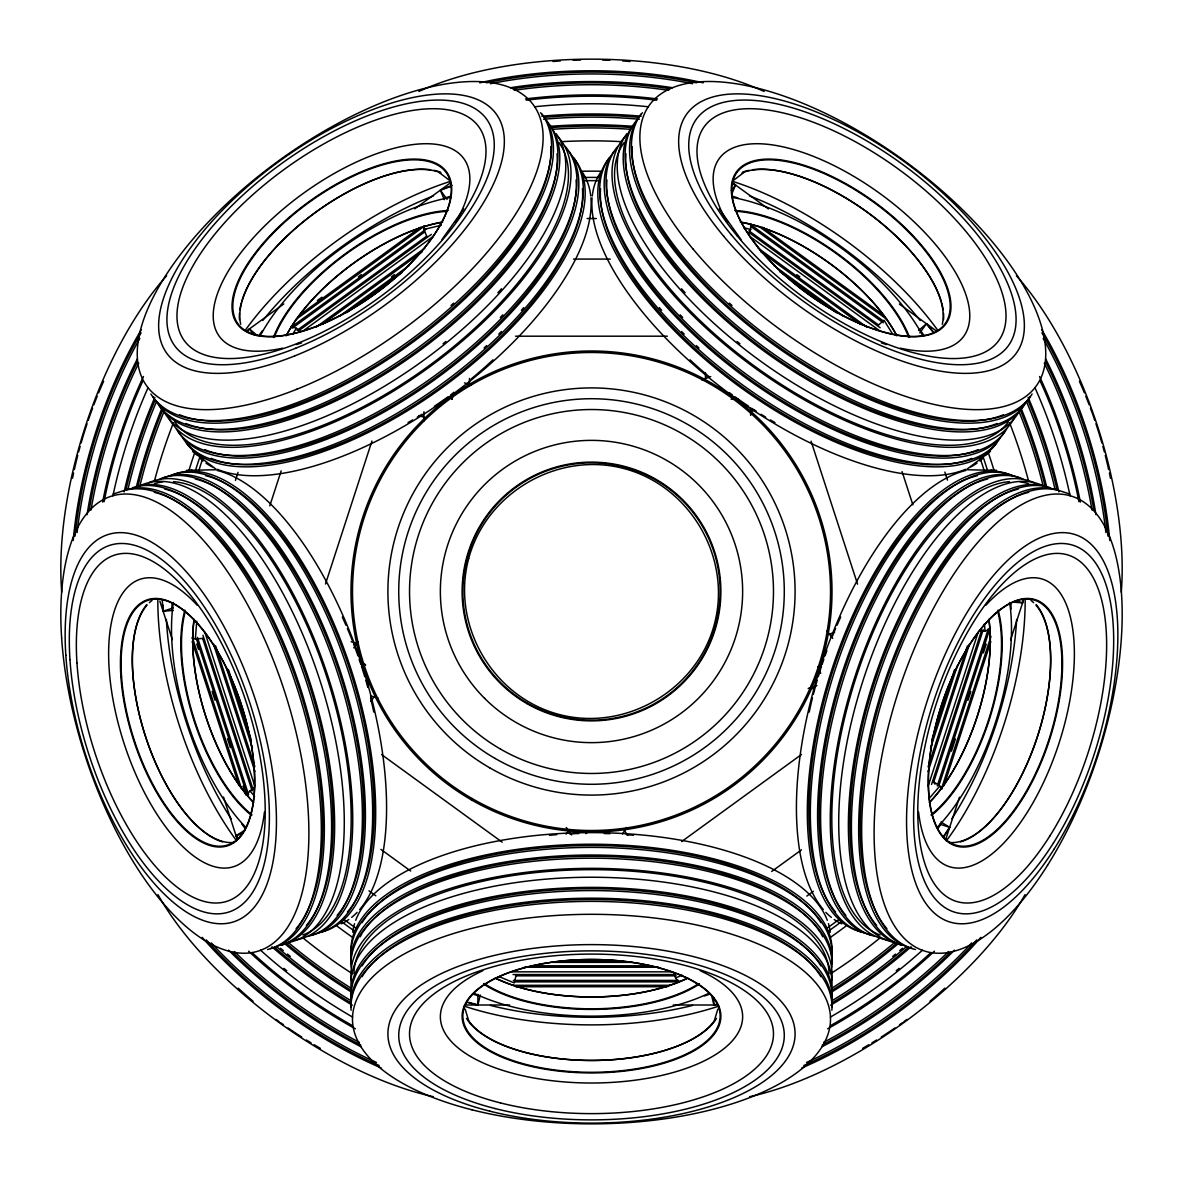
<?xml version="1.0" encoding="UTF-8"?>
<svg xmlns="http://www.w3.org/2000/svg" width="1183" height="1183" viewBox="0 0 1183 1183"><rect width="100%" height="100%" fill="white"/><g stroke="black" fill="none" stroke-linecap="round" stroke-linejoin="round"><path stroke-width="1.5" d="M1014.068 602.206L1022.585 602.886L1022.689 599.84M203.062 638.391L195.372 638.983L196.762 621.164M426.871 236.57L423.928 229.443L423.928 225.746M368.09 687.205L368.623 683.641M480.268 995.021L477.888 1005.003L467.374 1002.489M451.936 399.292L453.4 394.028M451.743 399.307L453.71 392.298M714.428 1020.411L717.8 1009.188M235.432 480.416L238.049 472.372M269.783 505.91L281.155 470.893M325.488 584.018L371.95 441.037M931.686 739.996L954.518 669.755M930.503 748.277L957.298 665.852M928.093 766.88L967.413 645.859M928.049 771.612L969.602 643.729M928.211 785.97L978.193 632.166M931.553 784.506L981.713 630.125M933.683 782.14L983.206 629.711M937.247 786L988.367 628.661M942.052 788.898L938.977 785.32L989.417 630.066M951.428 751.19L955.42 738.902M967.96 700.306L970.814 691.537M983.354 652.927L986.208 644.158M941.638 788.292L990.999 636.35M943.99 785.66L990.792 641.644M945.809 839.191L959.457 797.209M1010.607 639.766L1023.679 599.53M748.765 234.663L750.658 229.443L750.658 223.912M731.612 194.515L735.53 185.021L732.233 183.661M701.741 379.876L710.687 376.578M292.571 334.39L296.341 328.253L300.733 331.654M944.019 836.558L949.668 827.331L940.899 821.978M943.442 836.558L949.668 827.331L939.613 824.078M441.998 239.498L463.751 208.873M246.67 795.346L249.924 790.865L254.522 787.745M353.835 647.855L358.153 641.911M731.405 190.7L735.53 185.021L732.676 184.001M370.826 701.342L374.065 696.876M919.797 332.941L926.466 323.743L933.491 331.965M566.066 834.119L569.304 829.667M622.48 833.956L626.694 827.494M247.572 331.314L249.436 328.904L257.243 335.573M929.454 798.17L939.894 785.911M516.054 975.413L514.25 982.91L499.389 976.774M918.673 330.427L926.466 323.743L932.293 331.21M585.881 833.66L588.735 831.398M733.49 180.363L744.166 172.245M990.422 451.418L967.102 469.089M246.582 330.974L283.787 303.942M414.73 208.799L450.442 182.862M317.458 300.467L321.924 297.214M299.447 315.151L420.453 227.225M296.149 319.321L423.898 226.5M358.36 276.778L361.333 274.604M292.245 326.404L425.924 229.28M292.275 328.164L424.623 232.001M297.066 330.353L426.723 236.142M298.515 330.885L431.337 234.382M304.046 330.234L433.407 236.26M316.305 326.996L425.096 247.957M322.308 324.408L422.272 251.787M391.44 276.837L394.427 274.678M339.27 316.349L409.392 265.391M346.796 312.652L402.072 272.489M681.674 841.557L801.512 754.488M771.686 871.487L801.468 849.852M806.821 896.078L813.386 891.302M244.807 830.318L236.053 835.686L237.916 838.732M377.924 697.911L370.486 695.885M452.01 185.347L440.357 190.182L444.305 199.661M673.999 972.633L675.552 977.971L682.207 975.206M450.827 186.382L440.357 190.182L447.041 199.38M113.154 494.05L122.204 491.108A240.504 105.42 72 0 1 297.983 690.976A240.504 105.42 72 0 1 267.55 949.505M751.19 411.3L754.68 410.161M173.162 607.958L163.121 611.227L162.263 600.461M829.357 634.058L834.592 632.343M242.722 833.512L236.053 835.686L237.768 838.2M808.166 688.447L816.891 685.608M979.465 630.805L985.025 630.983L990.289 629.267M711.9 996.692L713.896 1005.003L716.809 1004.16M423.928 229.443L441.303 225.243M878.185 325.251L884.056 320.238L892.485 333.946M173.354 610.398L163.121 611.227L162.929 605.09M967.31 469.755L996.574 470.346M733.002 399.292L736.625 399.129M731.109 399.189L738.384 398.893M186.426 470.346L215.69 469.755M587.108 218.53L596.336 218.53M573.489 259.077L610.295 259.077M515.566 336.194L667.375 336.194M560.934 960.936L621.874 960.936M552.683 962.37L631.988 962.37M532.409 965.801L650.443 965.801M524.202 967.236L658.665 967.236M512.431 971.835L670.48 971.835M513.023 974.555L675.345 974.555M515.921 975.842L676.203 975.842M513.363 980.426L678.791 980.426M514.368 981.86L677.785 981.86M512.535 985.306L670.465 985.306M515.773 986.74L667.197 986.74M465.422 1005.003L509.562 1005.003M673.26 1005.003L717.416 1005.003M826.828 630.953L832.743 638.45M743.649 227.757L750.658 229.443M468.793 1002.4L477.888 1005.003L477.888 994.445M1069.846 494.05L1060.796 491.108A240.504 105.42 -72 0 0 885.017 690.976A240.504 105.42 -72 0 0 915.45 949.505M291.077 326.538L296.341 328.253M464.461 382.878L471.455 385.155M1015.916 600.713L1022.585 602.886M418.841 415.558L424.076 417.274M351.159 641.718L358.138 643.996M191.868 637.844L195.372 638.983M215.898 469.089L192.578 451.418M361.022 661.829L365.562 664.831M359.469 660.986L365.517 665.023M938.977 785.32L933.18 781.519L934.999 784.196M732.691 182.951L768.403 208.903M899.346 304.046L936.552 331.077M762.577 227.254L883.583 315.166M759.087 226.485L886.851 319.321M751.146 224.962L883.346 321.022M750.968 226.618L883.317 322.782M748.883 230.774L878.555 324.985M748.824 232.326L880.152 327.735M749.667 236.304L879.013 330.279M796.824 274.648L799.797 276.807M758.022 248.046L866.799 327.085M760.846 251.875L860.81 324.497M773.756 265.495L843.878 316.452M779.597 271.513L836.366 312.756M381.547 754.532L502.184 842.178M380.896 849.379L410.678 871.028M368.978 890.843L375.824 895.812M438.834 172.245L449.51 180.363M249.924 790.865L254.611 796.336M811.154 686.199L814.392 690.65M624.535 830.865L627.774 835.316M249.436 328.904L253.561 334.582M566.258 827.523L571.655 834.947M675.552 977.971L678.805 982.437M719.249 208.873L741.002 239.498M818.03 666.68L819.301 670.081M818.163 666.547L820.691 673.378M944.862 472.076L947.465 480.121M902.082 471.633L912.892 504.904M811.094 441.2L857.557 584.18M228.423 669.563L251.24 739.804M226.219 667.434L252.437 748.114M215.543 645.711L254.863 766.732M213.354 643.611L254.907 771.493M204.792 632.077L254.759 785.896M202.944 635.227L253.103 789.608M202.618 638.391L252.142 790.821M197.457 637.371L248.578 794.71M196.408 638.776L246.907 794.192M196.762 644.04L198.478 649.304M212.156 691.419L215.01 700.188M227.55 738.784L230.389 747.567M242.944 786.163L245.783 794.932M192.563 638.095L241.376 788.292M192.208 641.615L238.996 785.63M159.838 601.127L172.348 639.604M223.498 797.046L237.132 839.028M465.2 1009.188L468.572 1020.411M984.448 623.796L985.025 630.983M750.658 408.046L750.658 415.396M713.896 997.994L713.896 1005.003M705.467 372.926L705.467 378.442M469.459 378.442L469.459 385.776M423.928 411.728L423.928 420.911M173.339 474.634A240.504 105.42 72 0 1 351.144 669.593A240.504 105.42 72 0 1 321.894 931.834M231.129 818.769A202.042 88.562 72 0 1 166.374 619.463M170.322 475.61A240.504 105.42 72 0 1 348.127 670.584A240.504 105.42 72 0 1 318.878 932.825M205.605 475.655A237.517 104.119 72 0 1 349.902 670.007A237.517 104.119 72 0 1 347.403 912.034M253.694 802.488A128.651 56.4 72 0 1 194.204 619.36M252.63 801.571A129.376 56.71 72 0 1 193.864 620.735M188.689 471.071A239.01 104.769 72 0 1 191.971 470.139M216.992 470.435A239.01 104.769 72 0 1 362.19 665.999A239.01 104.769 72 0 1 359.676 909.564M357.118 912.374A239.01 104.769 72 0 1 351.662 917.372M348.778 919.516A239.01 104.769 72 0 1 341.177 923.834M135.498 486.79A240.504 105.42 72 0 1 311.277 686.658A240.504 105.42 72 0 1 280.829 945.187M164.541 488.993A237.517 104.119 72 0 1 308.837 683.345A237.517 104.119 72 0 1 306.338 925.387M236.556 840.758A210.678 92.348 72 0 1 157.827 600.358M245.058 828.381A192.785 84.511 72 0 1 241.776 823.871M171.979 609.068A192.785 84.511 72 0 1 171.993 603.493M163.077 477.962A240.504 105.42 72 0 1 340.881 672.935A240.504 105.42 72 0 1 311.632 935.176M195.343 478.997A237.517 104.119 72 0 1 339.639 673.334A237.517 104.119 72 0 1 337.14 915.376M160.06 478.938A240.504 105.42 72 0 1 337.865 673.911A240.504 105.42 72 0 1 308.615 936.152M148.807 482.768A240.504 105.42 72 0 1 328.194 677.046A240.504 105.42 72 0 1 297.273 939.672M154.529 483.743A237.517 104.119 72 0 1 162.84 481.865M173.472 481.629A237.517 104.119 72 0 1 332.63 696.062A237.517 104.119 72 0 1 302.922 934.969M141.945 484.838A240.504 105.42 72 0 1 320.342 681.674A240.504 105.42 72 0 1 288.815 942.422M245.428 827.006A158.004 69.265 72 0 1 173.354 602.487M251.595 815.457A129.376 56.71 72 0 1 184.873 610.117M132.481 487.766A240.504 105.42 72 0 1 307.062 683.922A240.504 105.42 72 0 1 281.11 945.232M264.415 812.07A151.128 66.248 72 0 1 175.084 838.525A151.128 66.248 72 0 1 109.413 636.424A151.128 66.248 72 0 1 197.236 605.312M125.221 490.132A240.504 105.42 72 0 1 301 690A240.504 105.42 72 0 1 270.567 948.515M251.875 814.732A128.651 56.4 72 0 1 185.08 612.202M234.086 842.4A128.651 56.4 72 0 1 149.176 747.02A128.651 56.4 72 0 1 146.855 605.312M149.339 602.694A128.651 56.4 72 0 1 152.03 600.446M222.611 841.882A129.376 56.71 72 0 1 207.099 834.207M205.768 833.261A129.376 56.71 72 0 1 140.422 718.968A129.376 56.71 72 0 1 146.869 604.572M154.278 492.335A237.517 104.119 72 0 1 298.574 686.672A237.517 104.119 72 0 1 296.075 928.714M342.316 617.068A203.58 89.243 72 0 1 345.954 625.201M347.388 628.528A203.58 89.243 72 0 1 352.223 640.343M353.54 643.774A203.58 89.243 72 0 1 357.976 655.855M359.174 659.315A203.58 89.243 72 0 1 360.919 664.506M361.495 666.236A203.58 89.243 72 0 1 364.748 676.706M365.798 680.225A203.58 89.243 72 0 1 367.78 687.308M370.56 697.955A203.58 89.243 72 0 1 373.798 712.062M572.291 156.393A240.504 105.42 -36 0 1 447.677 383.573A240.504 105.42 -36 0 1 186.411 443.107M262.789 320.504A202.042 88.562 -36 0 1 433.54 195.831M573.681 157.812A240.504 105.42 -36 0 1 437.917 386.752A240.504 105.42 -36 0 1 182.64 437.695M582.435 188.703A237.517 104.119 -36 0 1 442.176 385.983A237.517 104.119 -36 0 1 211.21 458.398M286.449 335.425A128.651 56.4 -36 0 1 442.235 222.256M286.079 335.839A129.376 56.71 -36 0 1 442.723 222.02M581.563 171.195A239.01 104.769 -36 0 1 590.731 196.023M590.909 197.916A239.01 104.769 -36 0 1 449.777 396.438A239.01 104.769 -36 0 1 217.361 469.311M212.23 466.901A239.01 104.769 -36 0 1 205.975 463.085M203.136 460.926A239.01 104.769 -36 0 1 200.504 458.605M196.94 454.834A239.01 104.769 -36 0 1 194.84 452.157M550.169 125.457A240.504 105.42 -36 0 1 414.405 354.397A240.504 105.42 -36 0 1 159.128 405.325M557.045 153.76A237.517 104.119 -36 0 1 416.8 351.055A237.517 104.119 -36 0 1 185.835 423.47M245.857 329.436A210.678 92.348 -36 0 1 449.067 181.783M259.166 335.218A192.785 84.511 -36 0 1 262.419 330.693M445.148 197.945A192.785 84.511 -36 0 1 450.457 196.23M523.699 307.624A237.517 104.119 -36 0 1 521.392 310.271M501.429 331.491A237.517 104.119 -36 0 1 498.782 334.109M486.671 345.599A237.517 104.119 -36 0 1 484.054 347.979M569.2 151.661A240.504 105.42 -36 0 1 433.436 380.586A240.504 105.42 -36 0 1 178.16 431.529M576.077 179.964A237.517 104.119 -36 0 1 435.832 377.244A237.517 104.119 -36 0 1 204.866 449.673M565.223 146.396A240.504 105.42 -36 0 1 434.738 375.736A240.504 105.42 -36 0 1 176.297 428.956M558.11 136.873A240.504 105.42 -36 0 1 428.764 367.514A240.504 105.42 -36 0 1 169.435 419.255M558.953 142.625A237.517 104.119 -36 0 1 427.995 366.464A237.517 104.119 -36 0 1 174.64 421.828M556.143 133.679A240.504 105.42 -36 0 1 420.379 362.619A240.504 105.42 -36 0 1 165.102 413.547M260.571 335.144A158.004 69.265 -36 0 1 449.954 197.546M273.465 337.436A129.376 56.71 -36 0 1 448.15 210.53M546.191 120.193A240.504 105.42 -36 0 1 415.706 349.547A240.504 105.42 -36 0 1 157.265 402.767M282.619 348.172A151.128 66.248 -36 0 1 227.55 272.371A151.128 66.248 -36 0 1 400.46 146.751A151.128 66.248 -36 0 1 455.529 222.552M301.547 342.907A151.128 66.248 -36 0 1 296.238 344.608M540.572 112.725A240.504 105.42 -36 0 1 412.808 342.212A240.504 105.42 -36 0 1 152.784 396.601M541.962 114.16A240.504 105.42 -36 0 1 406.198 343.085A240.504 105.42 -36 0 1 150.921 394.028M274.249 337.48A128.651 56.4 -36 0 1 446.213 211.373M240.741 324.275A128.651 56.4 -36 0 1 311.366 215.439A128.651 56.4 -36 0 1 440.963 172.881M239.469 319.573A129.376 56.71 -36 0 1 239.484 313.229M239.853 309.828A129.376 56.71 -36 0 1 241.362 302.73M241.879 300.911A129.376 56.71 -36 0 1 320.874 208.548A129.376 56.71 -36 0 1 430.538 169.761M433.984 170.352A129.376 56.71 -36 0 1 440.239 172.112M502.849 314.841A237.517 104.119 -36 0 1 500.291 317.488M501.488 288.785A237.517 104.119 -36 0 1 497.88 292.778M445.917 341.488A237.517 104.119 -36 0 1 443.063 343.78M550.82 146.648A237.517 104.119 -36 0 1 409.141 343.262A237.517 104.119 -36 0 1 179.491 414.73M453.636 303.129A237.517 104.119 -36 0 1 451.004 305.51M492.971 359.824A203.58 89.243 -36 0 1 471.1 379.018M453.754 392.593A203.58 89.243 -36 0 1 450.812 394.767M447.869 396.911A203.58 89.243 -36 0 1 434.324 406.316M421.976 414.272A203.58 89.243 -36 0 1 417.318 417.126M412.66 419.906A203.58 89.243 -36 0 1 408.017 422.597M351.129 953.084A240.504 105.42 0 0 1 591.5 844.233A240.504 105.42 0 0 1 831.871 953.084M692.513 1005.432A202.042 88.562 0 0 1 490.487 1005.432M351.129 956.248A240.504 105.42 0 0 1 591.5 847.398A240.504 105.42 0 0 1 831.871 956.248M362.072 922.71A237.517 104.119 0 0 1 591.5 845.534A237.517 104.119 0 0 1 820.928 922.71M687.781 977.971A128.651 56.4 0 0 1 495.219 977.971M686.569 978.711A129.376 56.71 0 0 1 496.431 978.711M352.785 932.263A239.01 104.769 0 0 1 354.545 923.701M355.699 920.3A239.01 104.769 0 0 1 591.5 832.61A239.01 104.769 0 0 1 827.301 920.3M828.455 923.701A239.01 104.769 0 0 1 830.215 932.263M351.129 996.249A240.504 105.42 0 0 1 591.5 887.398A240.504 105.42 0 0 1 831.871 996.249M362.072 965.89A237.517 104.119 0 0 1 591.5 888.714A237.517 104.119 0 0 1 820.928 965.89M718.865 1006.097A210.678 92.348 0 0 1 464.135 1006.097M709.726 994.178A192.785 84.511 0 0 1 704.432 995.923M478.568 995.923A192.785 84.511 0 0 1 473.274 994.178M351.129 963.864A240.504 105.42 0 0 1 591.5 855.028A240.504 105.42 0 0 1 831.871 963.864M360.209 936.773A237.517 104.119 0 0 1 362.072 933.505M362.944 932.13A237.517 104.119 0 0 1 591.5 856.329A237.517 104.119 0 0 1 820.056 932.13M820.928 933.505A237.517 104.119 0 0 1 822.791 936.773M351.129 967.043A240.504 105.42 0 0 1 591.5 858.193A240.504 105.42 0 0 1 831.871 967.043M351.514 980.648A240.504 105.42 0 0 1 591.5 868.352A240.504 105.42 0 0 1 831.486 980.648M353.983 973.786A237.517 104.119 0 0 1 591.5 869.668A237.517 104.119 0 0 1 829.017 973.786M351.129 986.09A240.504 105.42 0 0 1 591.5 877.239A240.504 105.42 0 0 1 831.871 986.09M708.543 993.409A158.004 69.265 0 0 1 474.457 993.409M699.449 983.975A129.376 56.71 0 0 1 483.551 983.975M351.129 999.428A240.504 105.42 0 0 1 591.5 890.577A240.504 105.42 0 0 1 831.871 999.428M700.203 970.725A151.128 66.248 0 0 1 697.748 1063.872A151.128 66.248 0 0 1 485.252 1063.872A151.128 66.248 0 0 1 482.797 970.725M351.129 1007.044A240.504 105.42 0 0 1 591.5 898.193A240.504 105.42 0 0 1 831.871 1007.044M351.129 1010.223A240.504 105.42 0 0 1 591.5 901.372A240.504 105.42 0 0 1 831.871 1010.223M698.857 983.487A128.651 56.4 0 0 1 484.143 983.487M714.946 1019.923A128.651 56.4 0 0 1 591.5 1060.456A128.651 56.4 0 0 1 468.054 1019.923M716.469 1018.415A129.376 56.71 0 0 1 591.5 1060.441A129.376 56.71 0 0 1 466.531 1018.415M362.072 976.685A237.517 104.119 0 0 1 591.5 899.509A237.517 104.119 0 0 1 820.928 976.685M549.474 835.272A203.58 89.243 0 0 1 556.705 834.666M569.511 833.867A203.58 89.243 0 0 1 578.694 833.527M604.306 833.527A203.58 89.243 0 0 1 609.807 833.704M626.295 834.666A203.58 89.243 0 0 1 633.526 835.272M996.589 443.107A240.504 105.42 36 0 1 735.323 383.573A240.504 105.42 36 0 1 610.709 156.393M749.46 195.831A202.042 88.562 36 0 1 920.211 320.504M1000.36 437.695A240.504 105.42 36 0 1 745.083 386.752A240.504 105.42 36 0 1 609.319 157.812M971.79 458.398A237.517 104.119 36 0 1 740.824 385.983A237.517 104.119 36 0 1 600.565 188.703M740.765 222.256A128.651 56.4 36 0 1 896.551 335.425M740.277 222.02A129.376 56.71 36 0 1 896.921 335.839M988.16 452.157A239.01 104.769 36 0 1 986.06 454.834M982.496 458.605A239.01 104.769 36 0 1 979.864 460.926M977.025 463.085A239.01 104.769 36 0 1 970.77 466.901M965.639 469.311A239.01 104.769 36 0 1 733.223 396.438A239.01 104.769 36 0 1 592.091 197.916M592.269 196.023A239.01 104.769 36 0 1 601.437 171.195M1023.872 405.325A240.504 105.42 36 0 1 768.595 354.397A240.504 105.42 36 0 1 632.831 125.457M997.165 423.47A237.517 104.119 36 0 1 766.2 351.055A237.517 104.119 36 0 1 625.955 153.76M733.933 181.783A210.678 92.348 36 0 1 937.143 329.436M732.543 196.23A192.785 84.511 36 0 1 737.852 197.945M920.581 330.693A192.785 84.511 36 0 1 923.834 335.218M698.946 347.979A237.517 104.119 36 0 1 696.329 345.599M684.218 334.109A237.517 104.119 36 0 1 681.571 331.491M661.608 310.271A237.517 104.119 36 0 1 659.301 307.624M1004.84 431.529A240.504 105.42 36 0 1 749.564 380.586A240.504 105.42 36 0 1 613.8 151.661M978.134 449.673A237.517 104.119 36 0 1 747.168 377.244A237.517 104.119 36 0 1 606.923 179.964M1006.703 428.956A240.504 105.42 36 0 1 748.262 375.736A240.504 105.42 36 0 1 617.777 146.396M1013.565 419.255A240.504 105.42 36 0 1 754.236 367.514A240.504 105.42 36 0 1 624.89 136.873M1008.36 421.828A237.517 104.119 36 0 1 755.005 366.464A237.517 104.119 36 0 1 624.047 142.625M1017.898 413.547A240.504 105.42 36 0 1 762.621 362.619A240.504 105.42 36 0 1 626.857 133.679M739.937 343.78A237.517 104.119 36 0 1 737.083 341.488M685.12 292.778A237.517 104.119 36 0 1 681.512 288.785M733.046 197.546A158.004 69.265 36 0 1 922.429 335.144M734.85 210.53A129.376 56.71 36 0 1 909.535 337.436M1025.735 402.767A240.504 105.42 36 0 1 767.294 349.547A240.504 105.42 36 0 1 636.809 120.193M727.471 222.552A151.128 66.248 36 0 1 782.54 146.751A151.128 66.248 36 0 1 955.45 272.371A151.128 66.248 36 0 1 900.381 348.172M886.762 344.608A151.128 66.248 36 0 1 881.453 342.907M1030.216 396.601A240.504 105.42 36 0 1 770.192 342.212A240.504 105.42 36 0 1 642.428 112.725M1032.079 394.028A240.504 105.42 36 0 1 776.802 343.085A240.504 105.42 36 0 1 641.038 114.16M736.787 211.373A128.651 56.4 36 0 1 908.751 337.48M742.037 172.881A128.651 56.4 36 0 1 871.634 215.439A128.651 56.4 36 0 1 942.26 324.275M742.761 172.112A129.376 56.71 36 0 1 749.016 170.352M752.462 169.761A129.376 56.71 36 0 1 862.126 208.548A129.376 56.71 36 0 1 941.121 300.911M941.638 302.73A129.376 56.71 36 0 1 943.147 309.828M943.516 313.229A129.376 56.71 36 0 1 943.531 319.573M682.709 317.488A237.517 104.119 36 0 1 680.151 314.841M1003.509 414.73A237.517 104.119 36 0 1 773.859 343.262A237.517 104.119 36 0 1 632.18 146.648M731.996 305.51A237.517 104.119 36 0 1 729.364 303.129M774.983 422.597A203.58 89.243 36 0 1 770.34 419.906M765.682 417.126A203.58 89.243 36 0 1 761.024 414.272M756.381 411.344A203.58 89.243 36 0 1 751.752 408.342M748.676 406.316A203.58 89.243 36 0 1 735.131 396.911M732.188 394.767A203.58 89.243 36 0 1 729.246 392.593M709.075 376.682A203.58 89.243 36 0 1 690.029 359.824M861.106 931.834A240.504 105.42 -72 0 1 831.856 669.593A240.504 105.42 -72 0 1 1009.661 474.634M1016.626 619.463A202.042 88.562 -72 0 1 951.871 818.769M864.122 932.825A240.504 105.42 -72 0 1 834.873 670.584A240.504 105.42 -72 0 1 1012.678 475.61M835.597 912.034A237.517 104.119 -72 0 1 833.098 670.007A237.517 104.119 -72 0 1 977.395 475.655M988.796 619.36A128.651 56.4 -72 0 1 929.306 802.488M989.136 620.735A129.376 56.71 -72 0 1 930.37 801.571M841.823 923.834A239.01 104.769 -72 0 1 834.222 919.516M831.338 917.372A239.01 104.769 -72 0 1 825.882 912.374M823.324 909.564A239.01 104.769 -72 0 1 820.81 665.999A239.01 104.769 -72 0 1 966.008 470.435M991.029 470.139A239.01 104.769 -72 0 1 994.312 471.071M902.171 945.187A240.504 105.42 -72 0 1 871.723 686.658A240.504 105.42 -72 0 1 1047.502 486.79M876.662 925.387A237.517 104.119 -72 0 1 874.163 683.345A237.517 104.119 -72 0 1 1018.459 488.993M1025.173 600.358A210.678 92.348 -72 0 1 946.444 840.758M1011.007 603.493A192.785 84.511 -72 0 1 1011.021 609.068M941.224 823.871A192.785 84.511 -72 0 1 937.942 828.381M871.368 935.176A240.504 105.42 -72 0 1 842.119 672.935A240.504 105.42 -72 0 1 1019.923 477.962M845.86 915.376A237.517 104.119 -72 0 1 843.361 673.334A237.517 104.119 -72 0 1 987.657 478.997M874.385 936.152A240.504 105.42 -72 0 1 845.135 673.911A240.504 105.42 -72 0 1 1022.94 478.938M885.727 939.672A240.504 105.42 -72 0 1 854.806 677.046A240.504 105.42 -72 0 1 1034.193 482.768M880.078 934.969A237.517 104.119 -72 0 1 850.37 696.062A237.517 104.119 -72 0 1 1009.528 481.629M1020.16 481.865A237.517 104.119 -72 0 1 1028.471 483.743M894.185 942.422A240.504 105.42 -72 0 1 862.658 681.674A240.504 105.42 -72 0 1 1041.055 484.838M1009.646 602.487A158.004 69.265 -72 0 1 937.572 827.006M998.127 610.117A129.376 56.71 -72 0 1 931.405 815.457M901.89 945.232A240.504 105.42 -72 0 1 875.938 683.922A240.504 105.42 -72 0 1 1050.519 487.766M985.764 605.312A151.128 66.248 -72 0 1 1073.587 636.424A151.128 66.248 -72 0 1 1007.916 838.525A151.128 66.248 -72 0 1 918.585 812.07M912.433 948.515A240.504 105.42 -72 0 1 882 690A240.504 105.42 -72 0 1 1057.779 490.132M997.92 612.202A128.651 56.4 -72 0 1 931.125 814.732M1030.97 600.446A128.651 56.4 -72 0 1 1033.661 602.694M1036.145 605.312A128.651 56.4 -72 0 1 1033.824 747.02A128.651 56.4 -72 0 1 948.914 842.4M1036.131 604.572A129.376 56.71 -72 0 1 1042.578 718.968A129.376 56.71 -72 0 1 977.232 833.261M975.901 834.207A129.376 56.71 -72 0 1 960.389 841.882M886.925 928.714A237.517 104.119 -72 0 1 884.426 686.672A237.517 104.119 -72 0 1 1028.722 492.335M809.202 712.062A203.58 89.243 -72 0 1 812.44 697.955M813.342 694.406A203.58 89.243 -72 0 1 817.202 680.225M818.252 676.706A203.58 89.243 -72 0 1 821.505 666.236M822.081 664.506A203.58 89.243 -72 0 1 823.826 659.315M825.024 655.855A203.58 89.243 -72 0 1 826.887 650.665M832.137 636.942A203.58 89.243 -72 0 1 835.612 628.528M837.046 625.201A203.58 89.243 -72 0 1 840.684 617.068M90.987 510.095A240.504 105.42 -72 0 1 138.722 363.166M136.489 486.346A240.504 105.42 -72 0 1 162.278 407.425M137.864 486.257A237.517 104.119 -72 0 1 162.648 409.998M72.518 478.272A203.58 89.243 -72 0 1 73.597 473.052M74.366 469.547A203.58 89.243 -72 0 1 77.738 455.396M78.655 451.847A203.58 89.243 -72 0 1 80.104 446.523M81.095 442.989A203.58 89.243 -72 0 1 87.054 423.765M88.222 420.305A203.58 89.243 -72 0 1 92.555 408.194M93.856 404.763A203.58 89.243 -72 0 1 97.228 396.231M98.603 392.86A203.58 89.243 -72 0 1 103.616 381.281M104.104 501.681A237.517 104.119 -72 0 1 142.818 381.074M102.655 502.065A240.504 105.42 -72 0 1 143.454 376.519M89.139 510.42A237.517 104.119 -72 0 1 137.42 361.821M87.069 514.679A240.504 105.42 -72 0 1 137.391 358.819M77.117 532.542A240.504 105.42 -72 0 1 139.801 338.442M61.723 592.225A239.01 104.769 -72 0 1 166.611 275.743M127.956 489.333A240.504 105.42 -72 0 1 156.437 401.688M125.93 489.969A237.517 104.119 -72 0 1 155.165 399.987M124.126 491.906A240.504 105.42 -72 0 1 154.855 397.355M139.949 485.533A240.504 105.42 -72 0 1 164.585 410.102M112.917 495.84A240.504 105.42 -72 0 1 148.097 387.595M73.213 540.527A240.504 105.42 -72 0 1 141.324 329.628M75.076 536.047A237.517 104.119 -72 0 1 141.102 332.807M188.467 472.076A203.58 89.243 -72 0 1 194.633 452.956M195.52 470.361A192.785 84.511 -72 0 1 199.942 456.756M199.099 469.74A181.975 79.764 -72 0 1 203.047 457.629M154.589 480.416A239.01 104.769 -72 0 1 173.398 422.849M514.265 90.322A240.504 105.42 0 0 1 668.735 90.322M549.075 126.404A240.504 105.42 0 0 1 633.925 126.404M551.411 127.542A237.517 104.119 0 0 1 631.589 127.542M553.082 61.501A203.58 89.243 0 0 1 560.358 60.939M573.193 60.259A203.58 89.243 0 0 1 580.542 60.022M602.458 60.022A203.58 89.243 0 0 1 609.807 60.259M622.642 60.939A203.58 89.243 0 0 1 629.918 61.501M526.317 100.2A237.517 104.119 0 0 1 656.683 100.2M525.503 98.943A240.504 105.42 0 0 1 657.497 98.943M513.378 88.666A237.517 104.119 0 0 1 669.622 88.666M510.538 87.719A240.504 105.42 0 0 1 672.462 87.719M490.413 83.712A240.504 105.42 0 0 1 692.587 83.712M418.886 91.461A239.01 104.769 0 0 1 764.114 91.461M543.603 119.232A240.504 105.42 0 0 1 639.397 119.232M544.195 117.339A237.517 104.119 0 0 1 638.805 117.339M541.799 116.23A240.504 105.42 0 0 1 641.201 116.23M552.742 129.302A240.504 105.42 0 0 1 630.258 129.302M534.598 106.781A240.504 105.42 0 0 1 648.402 106.781M479.81 82.825A240.504 105.42 0 0 1 703.19 82.825M486.39 82.825A237.517 104.119 0 0 1 696.61 82.825M580.542 171.284A203.58 89.243 0 0 1 602.458 171.284M584.343 177.465A192.785 84.511 0 0 1 598.657 177.465M584.225 180.703A181.975 79.764 0 0 1 598.775 180.703M562.132 141.635A239.01 104.769 0 0 1 620.868 141.635M359.41 1042.356A240.504 105.42 36 0 1 234.426 951.561M352.445 992.714A240.504 105.42 36 0 1 285.192 944.034M351.233 990.408A237.517 104.119 36 0 1 286.36 943.28M320.356 1048.345A203.58 89.243 36 0 1 314.16 1044.722M311.055 1042.859A203.58 89.243 36 0 1 306.397 1040.005M301.754 1037.077A203.58 89.243 36 0 1 287.972 1027.923M283.476 1024.759A203.58 89.243 36 0 1 280.504 1022.644M279.025 1021.58A203.58 89.243 36 0 1 276.097 1019.421M253.044 1001.247A203.58 89.243 36 0 1 238.182 988.145M355.388 1028.781A240.504 105.42 36 0 1 248.593 951.191M360.8 1045.077A237.517 104.119 36 0 1 232.74 952.374M360.889 1046.659A240.504 105.42 36 0 1 228.556 950.141M376.475 1062.482A240.504 105.42 36 0 1 211.239 942.895M433.362 1096.685A239.01 104.769 36 0 1 157.93 894.585M351.1 1000.774A240.504 105.42 36 0 1 276.541 946.622M351.07 1002.903A237.517 104.119 36 0 1 274.53 947.302M352.357 1005.225A240.504 105.42 36 0 1 271.927 946.784M351.174 988.204A240.504 105.42 36 0 1 288.475 942.644M352.638 1017.099A240.504 105.42 36 0 1 260.556 950.186M352.194 1025.469A237.517 104.119 36 0 1 252.733 953.202M286.73 970.666A237.517 104.119 36 0 1 283.876 968.374M381.222 1067.968A240.504 105.42 36 0 1 202.16 937.38M379.181 1065.513A237.517 104.119 36 0 1 206.286 939.908M353.377 937.897A203.58 89.243 36 0 1 337.096 926.126M353.924 930.666A192.785 84.511 36 0 1 342.345 922.252M355.92 928.123A181.975 79.764 36 0 1 344.149 919.561M352.371 973.698A239.01 104.769 36 0 1 303.321 938.193M290.293 956.426A237.517 104.119 36 0 1 287.469 954.119M283.269 950.614A237.517 104.119 36 0 1 280.504 948.278M1044.278 363.166A240.504 105.42 72 0 1 1092.013 510.095M1020.722 407.425A240.504 105.42 72 0 1 1046.511 486.346M1020.352 409.998A237.517 104.119 72 0 1 1045.136 486.257M1079.384 381.281A203.58 89.243 72 0 1 1084.397 392.86M1085.772 396.231A203.58 89.243 72 0 1 1089.144 404.763M1090.445 408.194A203.58 89.243 72 0 1 1094.778 420.305M1095.946 423.765A203.58 89.243 72 0 1 1101.905 442.989M1102.896 446.523A203.58 89.243 72 0 1 1104.345 451.847M1105.262 455.396A203.58 89.243 72 0 1 1108.634 469.547M1109.403 473.052A203.58 89.243 72 0 1 1110.482 478.272M1039.546 376.519A240.504 105.42 72 0 1 1080.345 502.065M1045.58 361.821A237.517 104.119 72 0 1 1093.861 510.42M1045.609 358.819A240.504 105.42 72 0 1 1095.931 514.679M1043.199 338.442A240.504 105.42 72 0 1 1105.883 532.542M1016.389 275.743A239.01 104.769 72 0 1 1121.277 592.225M1026.563 401.688A240.504 105.42 72 0 1 1055.044 489.333M1027.835 399.987A237.517 104.119 72 0 1 1057.07 489.969M1028.145 397.355A240.504 105.42 72 0 1 1058.874 491.906M1018.415 410.102A240.504 105.42 72 0 1 1043.051 485.533M1034.903 387.595A240.504 105.42 72 0 1 1070.083 495.84M1040.182 381.074A237.517 104.119 72 0 1 1078.896 501.681M1041.676 329.628A240.504 105.42 72 0 1 1109.787 540.527M1041.898 332.807A237.517 104.119 72 0 1 1107.924 536.047M988.367 452.956A203.58 89.243 72 0 1 994.533 472.076M983.058 456.756A192.785 84.511 72 0 1 987.48 470.361M979.953 457.629A181.975 79.764 72 0 1 983.901 469.74M1009.602 422.849A239.01 104.769 72 0 1 1028.411 480.416M948.574 951.561A240.504 105.42 -36 0 1 823.59 1042.356M897.808 944.034A240.504 105.42 -36 0 1 830.555 992.714M896.64 943.28A237.517 104.119 -36 0 1 831.767 990.408M944.818 988.145A203.58 89.243 -36 0 1 929.956 1001.247M906.903 1019.421A203.58 89.243 -36 0 1 903.975 1021.58M902.496 1022.644A203.58 89.243 -36 0 1 899.524 1024.759M895.028 1027.923A203.58 89.243 -36 0 1 881.246 1037.077M876.603 1040.005A203.58 89.243 -36 0 1 871.945 1042.859M868.84 1044.722A203.58 89.243 -36 0 1 862.644 1048.345M934.407 951.191A240.504 105.42 -36 0 1 827.612 1028.781M950.26 952.374A237.517 104.119 -36 0 1 822.2 1045.077M954.444 950.141A240.504 105.42 -36 0 1 822.111 1046.659M971.761 942.895A240.504 105.42 -36 0 1 806.525 1062.482M1025.07 894.585A239.01 104.769 -36 0 1 749.638 1096.685M906.459 946.622A240.504 105.42 -36 0 1 831.9 1000.774M902.496 948.278A237.517 104.119 -36 0 1 899.731 950.614M895.531 954.119A237.517 104.119 -36 0 1 892.707 956.426M908.47 947.302A237.517 104.119 -36 0 1 831.93 1002.903M911.073 946.784A240.504 105.42 -36 0 1 830.643 1005.225M894.525 942.644A240.504 105.42 -36 0 1 831.826 988.204M922.444 950.186A240.504 105.42 -36 0 1 830.362 1017.099M930.267 953.202A237.517 104.119 -36 0 1 830.806 1025.469M899.124 968.374A237.517 104.119 -36 0 1 896.27 970.666M980.84 937.38A240.504 105.42 -36 0 1 801.778 1067.968M976.714 939.908A237.517 104.119 -36 0 1 803.819 1065.513M845.904 926.126A203.58 89.243 -36 0 1 829.623 937.897M840.655 922.252A192.785 84.511 -36 0 1 829.076 930.666M838.851 919.561A181.975 79.764 -36 0 1 827.08 928.123M879.679 938.193A239.01 104.769 -36 0 1 830.629 973.698M468.675 558.583C450.856 624.728 492.409 696.683 558.583 714.325C624.728 732.144 696.683 690.591 714.325 624.417C732.144 558.272 690.591 486.317 624.417 468.675C558.272 450.856 486.317 492.409 468.675 558.583M471.248 799.782A240.504 240.504 0 0 0 832.004 591.5A240.504 240.504 0 0 0 471.248 383.218A240.504 240.504 0 0 0 471.248 799.782M500.513 749.09A181.975 181.975 0 0 0 773.475 591.5A181.975 181.975 0 0 0 500.513 433.91A181.975 181.975 0 0 0 500.513 749.09M489.703 767.811A203.58 203.58 0 0 0 795.08 591.5A203.58 203.58 0 0 0 489.703 415.189A203.58 203.58 0 0 0 489.703 767.811M495.115 758.451A192.785 192.785 0 0 0 784.285 591.5A192.785 192.785 0 0 0 495.115 424.549A192.785 192.785 0 0 0 495.115 758.451M472.002 798.481A239.01 239.01 0 0 0 830.51 591.5A239.01 239.01 0 0 0 472.002 384.519A239.01 239.01 0 0 0 472.002 798.481M484.631 698.369A151.128 151.128 0 0 0 737.482 630.613A151.128 151.128 0 0 0 552.387 445.518A151.128 151.128 0 0 0 484.631 698.369M527.174 702.924A128.651 128.651 0 0 0 720.151 591.5A128.651 128.651 0 0 0 527.174 480.076A128.651 128.651 0 0 0 527.174 702.924M526.819 703.545A129.376 129.376 0 0 0 720.876 591.5A129.376 129.376 0 0 0 526.819 479.455A129.376 129.376 0 0 0 526.819 703.545M65.834 655.264A203.58 89.243 72 0 0 233.702 921.823A203.58 89.243 72 0 0 212.836 607.5A203.58 89.243 72 0 0 65.834 655.264M69.96 659.611A192.785 84.511 72 0 0 228.925 912.004A192.785 84.511 72 0 0 209.169 614.376A192.785 84.511 72 0 0 69.96 659.611M76.969 663.012A181.975 79.764 72 0 0 227.018 901.269A181.975 79.764 72 0 0 208.371 620.321A181.975 79.764 72 0 0 76.969 663.012M61.634 638.007A239.01 104.769 72 0 0 258.707 950.94A239.01 104.769 72 0 0 234.219 581.932A239.01 104.769 72 0 0 61.634 638.007M120.873 676.395A129.376 56.71 72 0 0 227.55 845.786A129.376 56.71 72 0 0 214.286 646.051A129.376 56.71 72 0 0 120.873 676.395M121.538 676.558A128.651 56.4 72 0 0 227.624 845.002A128.651 56.4 72 0 0 214.448 646.376A128.651 56.4 72 0 0 121.538 676.558M294.567 355.979A203.58 89.243 -36 0 0 496.195 113.952A203.58 89.243 -36 0 0 203.713 230.922A203.58 89.243 -36 0 0 294.567 355.979M295.632 348.26A192.785 84.511 -36 0 0 486.553 119.084A192.785 84.511 -36 0 0 209.598 229.842A192.785 84.511 -36 0 0 295.632 348.26M298.486 342.996A181.975 79.764 -36 0 0 478.701 126.67A181.975 79.764 -36 0 0 217.273 231.217A181.975 79.764 -36 0 0 298.486 342.996M296.829 389.237A239.01 104.769 -36 0 0 533.533 105.095A239.01 104.769 -36 0 0 190.167 242.426A239.01 104.769 -36 0 0 296.829 389.237M318.39 325.65A129.376 56.71 -36 0 0 446.523 171.846A129.376 56.71 -36 0 0 260.659 246.182A129.376 56.71 -36 0 0 318.39 325.65M318.715 325.473A128.651 56.4 -36 0 0 446.124 172.526A128.651 56.4 -36 0 0 261.295 246.448A128.651 56.4 -36 0 0 318.715 325.473M489.703 1111.148A203.58 89.243 0 0 0 795.08 1033.853A203.58 89.243 0 0 0 489.703 956.574A203.58 89.243 0 0 0 489.703 1111.148M495.115 1108.56A192.785 84.511 0 0 0 784.285 1035.376A192.785 84.511 0 0 0 495.115 962.193A192.785 84.511 0 0 0 495.115 1108.56M500.513 1102.94A181.975 79.764 0 0 0 773.475 1033.853A181.975 79.764 0 0 0 500.513 964.781A181.975 79.764 0 0 0 500.513 1102.94M472.002 1109.817A239.01 104.769 0 0 0 830.51 1019.081A239.01 104.769 0 0 0 472.002 928.344A239.01 104.769 0 0 0 472.002 1109.817M526.819 1065.336A129.376 56.71 0 0 0 720.876 1016.212A129.376 56.71 0 0 0 526.819 967.102A129.376 56.71 0 0 0 526.819 1065.336M527.174 1064.744A128.651 56.4 0 0 0 720.151 1015.901A128.651 56.4 0 0 0 527.174 967.058A128.651 56.4 0 0 0 527.174 1064.744M723.73 236.319A203.58 89.243 36 0 0 1016.212 353.288A203.58 89.243 36 0 0 814.584 111.261A203.58 89.243 36 0 0 723.73 236.319M731.405 234.944A192.785 84.511 36 0 0 1008.36 345.717A192.785 84.511 36 0 0 817.438 116.525A192.785 84.511 36 0 0 731.405 234.944M737.29 236.038A181.975 79.764 36 0 0 998.733 340.586A181.975 79.764 36 0 0 818.503 124.259A181.975 79.764 36 0 0 737.29 236.038M692.809 248.755A239.01 104.769 36 0 0 1036.175 386.072A239.01 104.769 36 0 0 799.471 101.93A239.01 104.769 36 0 0 692.809 248.755M759.944 249.613A129.376 56.71 36 0 0 945.809 323.935A129.376 56.71 36 0 0 817.675 170.145A129.376 56.71 36 0 0 759.944 249.613M760.211 249.864A128.651 56.4 36 0 0 945.04 323.772A128.651 56.4 36 0 0 817.616 170.825A128.651 56.4 36 0 0 760.211 249.864M1054.26 848.891A203.58 89.243 -72 0 0 1075.125 534.583A203.58 89.243 -72 0 0 907.243 801.128A203.58 89.243 -72 0 0 1054.26 848.891M1053.461 842.947A192.785 84.511 -72 0 0 1073.218 545.319A192.785 84.511 -72 0 0 914.252 797.726A192.785 84.511 -72 0 0 1053.461 842.947M1049.794 836.07A181.975 79.764 -72 0 0 1068.441 555.138A181.975 79.764 -72 0 0 918.392 793.379A181.975 79.764 -72 0 0 1049.794 836.07M1047.517 865.32A239.01 104.769 -72 0 0 1072.005 496.313A239.01 104.769 -72 0 0 874.917 809.246A239.01 104.769 -72 0 0 1047.517 865.32M1022.156 799.442A129.376 56.71 -72 0 0 1035.406 599.707A129.376 56.71 -72 0 0 928.729 769.083A129.376 56.71 -72 0 0 1022.156 799.442M1021.698 798.924A128.651 56.4 -72 0 0 1034.888 600.284A128.651 56.4 -72 0 0 928.803 768.728A128.651 56.4 -72 0 0 1021.698 798.924"/></g></svg>
